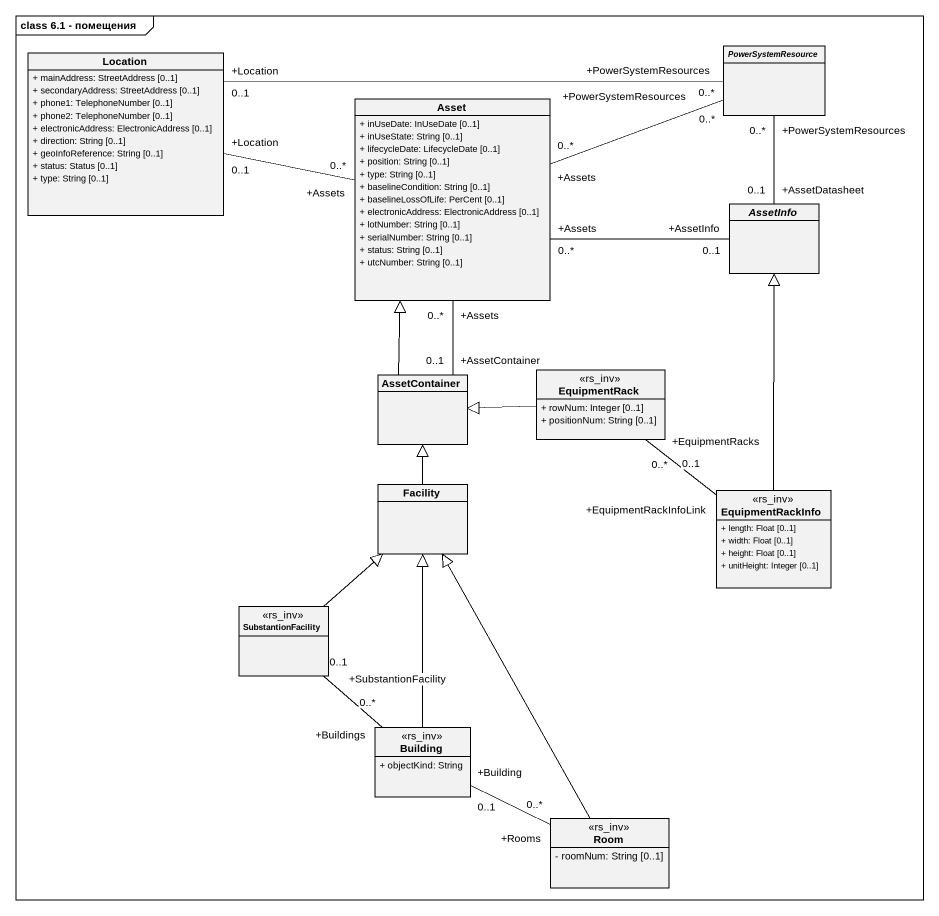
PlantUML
@startuml
mainframe class 6.1 - помещения
hide circle
hide empty members
skinparam classAttributeIconSize 0
class Location {
  + mainAddress: StreetAddress [0..1]
  + secondaryAddress: StreetAddress [0..1]
  + phone1: TelephoneNumber [0..1]
  + phone2: TelephoneNumber [0..1]
  + electronicAddress: ElectronicAddress [0..1]
  + direction: String [0..1]
  + geoInfoReference: String [0..1]
  + status: Status [0..1]
  + type: String [0..1]
}
abstract class PowerSystemResource
class Asset {
  + inUseDate: InUseDate [0..1]
  + inUseState: String [0..1]
  + lifecycleDate: LifecycleDate [0..1]
  + position: String [0..1]
  + type: String [0..1]
  + baselineCondition: String [0..1]
  + baselineLossOfLife: PerCent [0..1]
  + electronicAddress: ElectronicAddress [0..1]
  + lotNumber: String [0..1]
  + serialNumber: String [0..1]
  + status: String [0..1]
  + utcNumber: String [0..1]
}
abstract class AssetInfo
class AssetContainer
class EquipmentRack <<rs_inv>> {
  + rowNum: Integer [0..1]
  + positionNum: String [0..1]
}
class Facility
class EquipmentRackInfo <<rs_inv>> {
  + length: Float [0..1]
  + width: Float [0..1]
  + height: Float [0..1]
  + unitHeight: Integer [0..1]
}
class SubstantionFacility <<rs_inv>>
class Building <<rs_inv>> {
  + objectKind: String
}
class Room <<rs_inv>> {
  - roomNum: String [0..1]
}
Location "+Location\n0..1" -right- "+PowerSystemResources\n0..*" PowerSystemResource
Asset "+Assets\n0..*" -left- "+Location\n0..1" Location
Asset "+Assets\n0..*" -right- "+PowerSystemResources\n0..*" PowerSystemResource
Asset "+Assets\n0..*" -right- "+AssetInfo\n0..1" AssetInfo
Asset "+Assets\n0..*" -- "+AssetContainer\n0..1" AssetContainer
AssetInfo "+AssetDatasheet\n0..1" -up- "+PowerSystemResources\n0..*" PowerSystemResource
AssetContainer -up-|> Asset
EquipmentRack -left-|> AssetContainer
EquipmentRack "+EquipmentRacks\n0..*" -- "+EquipmentRackInfoLink\n0..1" EquipmentRackInfo
Facility -up-|> AssetContainer
EquipmentRackInfo -up-|> AssetInfo
SubstantionFacility -up-|> Facility
SubstantionFacility "+SubstantionFacility\n0..1" -- "+Buildings\n0..*" Building
Building -up-|> Facility
Building "+Building\n0..1" -right- "+Rooms\n0..*" Room
Room -up-|> Facility
@enduml
